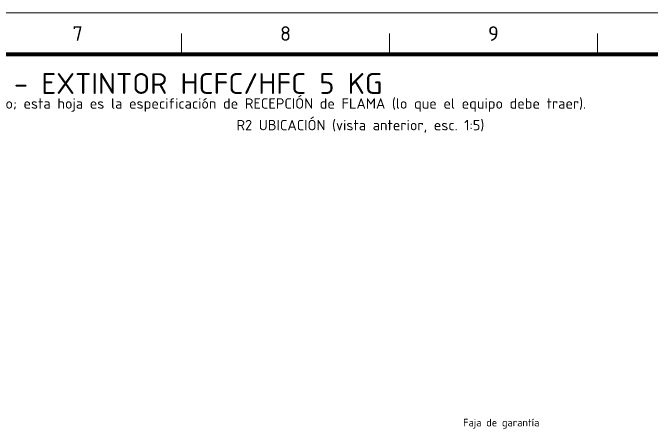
# Model space of a CAD drawing. Header units: millimetres. Extents: x 0 to 2382, y 0 to 420.
# Drawn here: x 2094.4 to 2248, y 319.7 to 420 of the extents above; entities that cross this region are included whole.
import ezdxf
from ezdxf.enums import TextEntityAlignment as Align

# ---------------------------------------------------------------- set-up
doc = ezdxf.new("R2010")
doc.units = ezdxf.units.MM
for name, color, linetype, lineweight in [('06-TEXTO', 7, 'CONTINUOUS', 25), ('07-RECUADRO', 7, 'CONTINUOUS', 70), ('08-FINA', 5, 'CONTINUOUS', 18)]:
    doc.layers.add(name, color=color, linetype=linetype, lineweight=lineweight)
doc.styles.add('ISO3098', font='isocpeur.ttf')

msp = doc.modelspace()

# ---------------------------------------------------------------- linework, layer by layer
at = {"layer": '07-RECUADRO'}
msp.add_lwpolyline([(1813, 10), (2372, 10), (2372, 410), (1813, 410)], close=True, dxfattribs=at)
at = {"layer": '08-FINA'}
for p, q in [((2135, 410), (2135, 415)), ((2185, 410), (2185, 415)), ((2235, 410), (2235, 415))]:
    msp.add_line(p, q, dxfattribs=at)
msp.add_lwpolyline([(1788, 0), (2382, 0), (2382, 420), (1788, 420)], close=True, dxfattribs=at)

# ---------------------------------------------------------------- texts
at = {"layer": '06-TEXTO', "style": 'ISO3098'}
for s, height, p in [('7', 3.5, (2110, 415)), ('8', 3.5, (2160, 415)), ('9', 3.5, (2210, 415)), ('ROTULADO E IDENTIFICACIÓN - EXTINTOR HCFC/HFC 5 KG', 5, (2092.5, 403)), ('PRODUCTO REVENDIDO: etiqueta, estampado y precinto los aplica el fabricante certificado; esta hoja es la especificación de RECEPCIÓN de FLAMA (lo que el equipo debe traer).', 2.5, (2092.5, 398.2)), ('R2 UBICACIÓN (vista anterior, esc. 1:5)', 2.5, (2178, 393))]:
    msp.add_text(s, height=height, dxfattribs=at).set_placement(p, align=Align.MIDDLE_CENTER)
msp.add_text('Faja de garantía', height=1.8, dxfattribs=at).set_placement((2211.89, 320.062), align=Align.BOTTOM_CENTER)

doc.saveas('drawing.dxf')
